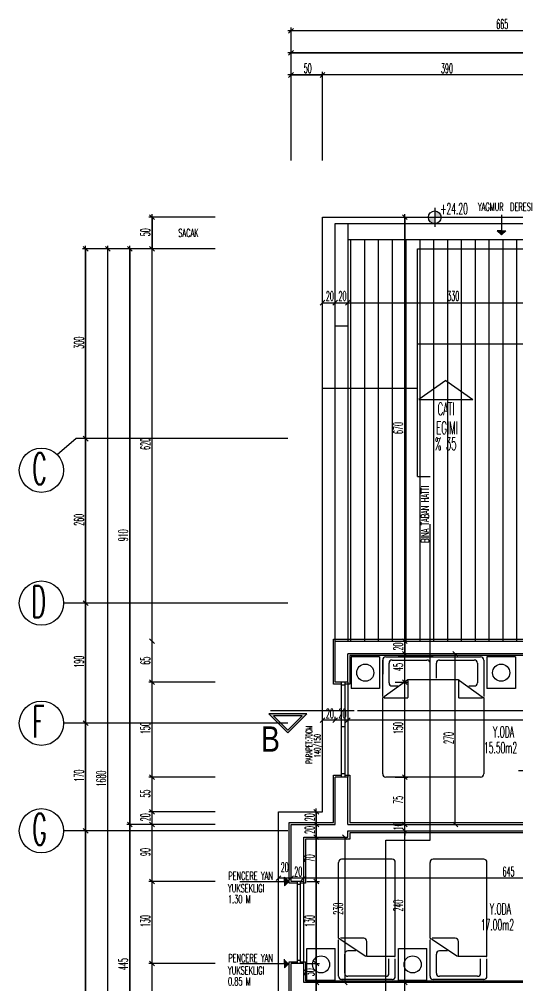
# Model space of a CAD drawing. Extents: x 78 to 306, y -397 to 18.
# Drawn here: x 276.7341 to 276.8919, y -396.6605 to -396.355 of the extents above; entities that cross this region are included whole.
import ezdxf

# ---------------------------------------------------------------- set-up
doc = ezdxf.new("R2010")
doc.units = 0
doc.header["$LTSCALE"] = 0.5
doc.header["$MEASUREMENT"] = 0
for name, pattern in [('DASHDOT2', [0.5, 0.25, -0.125, 0, -0.125]), ('DASHED', [0.75, 0.5, -0.25]), ('DOT2', [0.125, 0, -0.125])]:
    doc.linetypes.add(name, pattern=pattern)
doc.layers.get('0').update_dxf_attribs({"linetype": 'CONTINUOUS'})
for name, color, linetype in [('AKS', 5, 'DASHDOT2'), ('DUVAR', 6, 'CONTINUOUS'), ('IZDUSUM', 2, 'DOT2'), ('KAPI', 1, 'CONTINUOUS'), ('KOLON', 4, 'CONTINUOUS'), ('MERDIVEN', 3, 'CONTINUOUS'), ('OLCU', 31, 'CONTINUOUS'), ('SIVA', 7, 'CONTINUOUS'), ('TARAMA', 8, 'CONTINUOUS'), ('TEFRIS', 11, 'CONTINUOUS')]:
    doc.layers.add(name, color=color, linetype=linetype)
doc.styles.add('ICMEKAN', font='romans.shx', dxfattribs={"width": 0.55, "height": 0.2})
doc.styles.add('MİMARİ YAZI', font='arial.ttf')
doc.styles.add('OLCU', font='romans.shx', dxfattribs={"width": 0.6, "height": 0.125})
doc.styles.add('OLCUIC', font='ROMANS.SHX', dxfattribs={"width": 0.4, "height": 0.15})

msp = doc.modelspace()

# ---------------------------------------------------------------- hatches: boundary and pattern name
at = {"layer": 'KAPI', "ltscale": 1.4}
for points in [[(276.88812, -396.42182), (276.88677, -396.42182), (276.88541, -396.42182), (276.88677, -396.42315)], [(276.81811, -396.62892), (276.81811, -396.62756), (276.81811, -396.6262), (276.81944, -396.62756)], [(276.81811, -396.65492), (276.81811, -396.65356), (276.81811, -396.6522), (276.81944, -396.65356)]]:
    msp.add_hatch(color=256, dxfattribs=at).paths.add_polyline_path(points)
at = {"layer": 'KAPI'}
h = msp.add_hatch(color=256, dxfattribs=at)
h.paths.add_polyline_path([(276.82514, -396.57456), (276.81314, -396.57456), (276.81914, -396.58056)])
h.paths.add_polyline_path([(276.8237, -396.57516), (276.81914, -396.57971), (276.81459, -396.57516)], flags=16)
at = {"layer": 'MERDIVEN'}
h = msp.add_hatch(color=256, dxfattribs=at)
h.paths.add_polyline_path([(276.86564, -396.41556), (276.86564, -396.41756), (276.86764, -396.41756, 0.414214)])
h.paths.add_polyline_path([(276.86564, -396.41956), (276.86564, -396.41756), (276.86364, -396.41756, 0.414214)])

# ---------------------------------------------------------------- linework, layer by layer
at = {"color": 0, "linetype": 'ByBlock'}
for p, q in [((276.82089, -396.35781), (276.81939, -396.35931)), ((276.82089, -396.36481), (276.81939, -396.36631)), ((276.82089, -396.37181), (276.81939, -396.37331)), ((276.82939, -396.37331), (276.83089, -396.37181)), ((276.83089, -396.37181), (276.82939, -396.37331)), ((276.77689, -396.41831), (276.77539, -396.41681)), ((276.85689, -396.41831), (276.85539, -396.41681)), ((276.75589, -396.42831), (276.75439, -396.42681)), ((276.76289, -396.42831), (276.76139, -396.42681)), ((276.76989, -396.42831), (276.76839, -396.42681)), ((276.77689, -396.42831), (276.77539, -396.42681)), ((276.77539, -396.42681), (276.77689, -396.42831)), ((276.83089, -396.44381), (276.82939, -396.44531)), ((276.83489, -396.44381), (276.83339, -396.44531)), ((276.83339, -396.44531), (276.83489, -396.44381)), ((276.83889, -396.44381), (276.83739, -396.44531)), ((276.83739, -396.44531), (276.83889, -396.44381)), ((276.75589, -396.48831), (276.75439, -396.48681)), ((276.75439, -396.48681), (276.75589, -396.48831)), ((276.75589, -396.54031), (276.75439, -396.53881)), ((276.75439, -396.53881), (276.75589, -396.54031)), ((276.77539, -396.55081), (276.77689, -396.55231)), ((276.77689, -396.55231), (276.77539, -396.55081)), ((276.85689, -396.55231), (276.85539, -396.55081)), ((276.85539, -396.55081), (276.85689, -396.55231)), ((276.85689, -396.55631), (276.85539, -396.55481)), ((276.85539, -396.55481), (276.85689, -396.55631)), ((276.87289, -396.55631), (276.87139, -396.55481)), ((276.77539, -396.56381), (276.77689, -396.56531)), ((276.77689, -396.56531), (276.77539, -396.56381)), ((276.85539, -396.56381), (276.85689, -396.56531)), ((276.85689, -396.56531), (276.85539, -396.56381)), ((276.75589, -396.57831), (276.75439, -396.57681)), ((276.75439, -396.57681), (276.75589, -396.57831)), ((276.83089, -396.57581), (276.82939, -396.57731)), ((276.83339, -396.57731), (276.83489, -396.57581)), ((276.83489, -396.57581), (276.83339, -396.57731)), ((276.83739, -396.57731), (276.83889, -396.57581)), ((276.83889, -396.57581), (276.83739, -396.57731)), ((276.77539, -396.59381), (276.77689, -396.59531)), ((276.77689, -396.59531), (276.77539, -396.59381)), ((276.85539, -396.59381), (276.85689, -396.59531)), ((276.85689, -396.59531), (276.85539, -396.59381)), ((276.77539, -396.60481), (276.77689, -396.60631)), ((276.77689, -396.60631), (276.77539, -396.60481)), ((276.82889, -396.60631), (276.82739, -396.60481)), ((276.76989, -396.61031), (276.76839, -396.60881)), ((276.76839, -396.60881), (276.76989, -396.61031)), ((276.77539, -396.60881), (276.77689, -396.61031)), ((276.77689, -396.61031), (276.77539, -396.60881)), ((276.82889, -396.61031), (276.82739, -396.60881)), ((276.82739, -396.60881), (276.82889, -396.61031)), ((276.85539, -396.60881), (276.85689, -396.61031)), ((276.85539, -396.60881), (276.85689, -396.61031)), ((276.87139, -396.60881), (276.87289, -396.61031)), ((276.75589, -396.61231), (276.75439, -396.61081)), ((276.75439, -396.61081), (276.75589, -396.61231)), ((276.85689, -396.61231), (276.85539, -396.61081)), ((276.85689, -396.61231), (276.85539, -396.61081)), ((276.82889, -396.61431), (276.82739, -396.61281)), ((276.82739, -396.61281), (276.82889, -396.61431)), ((276.83789, -396.61431), (276.83639, -396.61281)), ((276.77539, -396.62681), (276.77689, -396.62831)), ((276.77689, -396.62831), (276.77539, -396.62681)), ((276.81689, -396.62581), (276.81539, -396.62731)), ((276.81939, -396.62731), (276.82089, -396.62581)), ((276.82089, -396.62581), (276.81939, -396.62731)), ((276.82339, -396.62731), (276.82489, -396.62581)), ((276.82489, -396.62581), (276.82339, -396.62731)), ((276.82889, -396.62831), (276.82739, -396.62681)), ((276.82739, -396.62681), (276.82889, -396.62831)), ((276.77539, -396.65281), (276.77689, -396.65431)), ((276.77689, -396.65431), (276.77539, -396.65281)), ((276.82889, -396.65431), (276.82739, -396.65281)), ((276.82739, -396.65281), (276.82889, -396.65431)), ((276.82889, -396.66031), (276.82739, -396.65881)), ((276.82739, -396.65881), (276.82889, -396.66031)), ((276.83639, -396.65881), (276.83789, -396.66031)), ((276.85539, -396.65881), (276.85689, -396.66031)), ((276.85689, -396.66031), (276.85539, -396.65881))]:
    msp.add_line(p, q, dxfattribs=at)
at = {"layer": 'AKS'}
for p, q in [((276.75214, -396.48756), (276.74614, -396.49266)), ((277.04414, -396.48756), (276.75214, -396.48756)), ((277.04414, -396.53956), (276.74814, -396.53956)), ((277.04414, -396.57756), (276.74814, -396.57756)), ((277.04414, -396.61156), (276.74814, -396.61156))]:
    msp.add_line(p, q, dxfattribs=at)
at = {"layer": 'DUVAR'}
for p, q in [((276.83414, -396.55156), (276.83414, -396.41956)), ((276.83814, -396.41956), (276.83814, -396.55156)), ((276.83414, -396.45185), (276.83814, -396.45185)), ((276.83414, -396.56456), (276.83414, -396.55156)), ((276.83414, -396.55156), (276.94814, -396.55156)), ((276.95014, -396.55556), (276.83814, -396.55556)), ((276.83814, -396.56456), (276.83814, -396.55556)), ((276.83814, -396.56456), (276.83414, -396.56456)), ((276.83414, -396.60956), (276.83414, -396.59456)), ((276.83814, -396.59456), (276.83414, -396.59456)), ((276.83814, -396.60956), (276.83814, -396.59456)), ((276.82014, -396.60956), (276.83414, -396.60956)), ((276.82014, -396.62756), (276.82014, -396.60956)), ((276.83814, -396.60956), (276.94114, -396.60956)), ((276.83814, -396.61156), (276.94114, -396.61156)), ((276.83814, -396.61356), (276.83814, -396.61156)), ((276.82414, -396.61356), (276.83814, -396.61356)), ((276.82414, -396.62756), (276.82414, -396.61356)), ((276.82414, -396.62756), (276.82014, -396.62756)), ((276.82014, -396.66356), (276.82014, -396.65356)), ((276.82414, -396.65356), (276.82014, -396.65356)), ((276.82414, -396.65956), (276.82414, -396.65356)), ((276.95314, -396.65956), (276.82414, -396.65956))]:
    msp.add_line(p, q, dxfattribs=at)
at = {"layer": 'IZDUSUM', "ltscale": 0.6}
for p, q in [((276.86014, -396.45756), (276.86014, -396.42756)), ((276.86014, -396.42756), (276.90814, -396.42756)), ((276.86014, -396.45756), (276.96714, -396.45756)), ((276.86014, -396.49956), (276.86014, -396.45756)), ((276.83014, -396.47156), (276.86014, -396.47156)), ((276.86014, -396.49956), (276.86414, -396.49956)), ((276.86414, -396.61456), (276.86414, -396.49956)), ((276.99214, -396.59256), (276.83014, -396.59256)), ((276.85014, -396.69756), (276.85014, -396.61456)), ((276.85014, -396.61456), (276.86414, -396.61456))]:
    msp.add_line(p, q, dxfattribs=at)
at = {"layer": 'KAPI'}
for p, q in [((276.88677, -396.41682), (276.88677, -396.42182)), ((276.83814, -396.42456), (276.90414, -396.42456)), ((276.83614, -396.59456), (276.83614, -396.56456)), ((276.83714, -396.56556), (276.83614, -396.56556)), ((276.83714, -396.56456), (276.83714, -396.59456)), ((276.83814, -396.56456), (276.83814, -396.59456)), ((276.82514, -396.57456), (276.81314, -396.57456)), ((276.81914, -396.58056), (276.81314, -396.57456)), ((276.8237, -396.57516), (276.81459, -396.57516)), ((276.81914, -396.57971), (276.81459, -396.57516)), ((276.81914, -396.58056), (276.82514, -396.57456)), ((276.81914, -396.57971), (276.8237, -396.57516)), ((276.83614, -396.57856), (276.83714, -396.57856)), ((276.83714, -396.59356), (276.83614, -396.59356)), ((276.82214, -396.65356), (276.82214, -396.62756)), ((276.82314, -396.62856), (276.82214, -396.62856)), ((276.82314, -396.65356), (276.82314, -396.62756)), ((276.82414, -396.65356), (276.82414, -396.62756)), ((276.82314, -396.65256), (276.82214, -396.65256))]:
    msp.add_line(p, q, dxfattribs=at)
at = {"layer": 'KAPI', "ltscale": 1.4}
for p, q in [((276.88677, -396.42182), (276.88541, -396.42182)), ((276.88677, -396.42315), (276.88541, -396.42182)), ((276.88677, -396.42182), (276.88812, -396.42182)), ((276.88677, -396.42315), (276.88812, -396.42182)), ((276.81811, -396.62756), (276.81811, -396.6262)), ((276.81944, -396.62756), (276.81811, -396.6262)), ((276.8039, -396.62756), (276.81811, -396.62756)), ((276.81811, -396.62756), (276.81811, -396.62892)), ((276.81944, -396.62756), (276.81811, -396.62892)), ((276.8039, -396.65356), (276.81811, -396.65356)), ((276.81811, -396.65356), (276.81811, -396.6522)), ((276.81811, -396.65356), (276.81811, -396.65492)), ((276.81944, -396.65356), (276.81811, -396.65492))]:
    msp.add_line(p, q, dxfattribs=at)
at = {"layer": 'KAPI', "linetype": 'DASHED', "ltscale": 0.4}
msp.add_line((276.84114, -396.57356), (277.26014, -396.57356), dxfattribs=at)
at = {"layer": 'KOLON', "linetype": 'DASHED', "ltscale": 0.4}
msp.add_line((276.81362, -396.57356), (276.84014, -396.57356), dxfattribs=at)
at = {"layer": 'MERDIVEN'}
for p, q in [((276.86564, -396.41456), (276.86564, -396.42056)), ((276.86564, -396.41456), (276.86564, -396.42056)), ((276.83014, -396.41756), (276.90814, -396.41756)), ((276.83014, -396.60556), (276.83014, -396.41756)), ((276.86264, -396.41756), (276.87564, -396.41756)), ((276.86264, -396.41756), (276.87564, -396.41756)), ((276.83414, -396.41956), (276.90414, -396.41956)), ((276.86914, -396.46916), (276.86064, -396.47516)), ((276.86914, -396.46916), (276.87764, -396.47516)), ((276.86064, -396.47516), (276.87764, -396.47516)), ((276.81614, -396.60556), (276.83014, -396.60556)), ((276.81614, -396.70256), (276.81614, -396.60556))]:
    msp.add_line(p, q, dxfattribs=at)
msp.add_circle((276.86564, -396.41756), 0.002, dxfattribs=at)
msp.add_circle((276.86564, -396.41756), 0.002, dxfattribs=at)
at = {"layer": 'OLCU', "ltscale": 1.4}
for p, q in [((276.82014, -396.39956), (276.82014, -396.35756)), ((277.04414, -396.35856), (276.81914, -396.35856)), ((276.95314, -396.35856), (276.82014, -396.35856)), ((277.04414, -396.36556), (276.81914, -396.36556)), ((276.82014, -396.36556), (277.26814, -396.36556)), ((277.04414, -396.37256), (276.81914, -396.37256)), ((276.82014, -396.37256), (276.83014, -396.37256)), ((276.83014, -396.39956), (276.83014, -396.37156)), ((276.90814, -396.37256), (276.83014, -396.37256)), ((276.79614, -396.41756), (276.77514, -396.41756)), ((276.77614, -396.76856), (276.77614, -396.41656)), ((276.77614, -396.41756), (276.77614, -396.42756)), ((276.85614, -396.66456), (276.85614, -396.41656)), ((276.85614, -396.41756), (276.85614, -396.55156)), ((276.79614, -396.42756), (276.75414, -396.42756)), ((276.75514, -396.76456), (276.75514, -396.42656)), ((276.75514, -396.42756), (276.75514, -396.48756)), ((276.76214, -396.76456), (276.76214, -396.42656)), ((276.76214, -396.76356), (276.76214, -396.42756)), ((276.76914, -396.76456), (276.76914, -396.42656)), ((276.76914, -396.42756), (276.76914, -396.60956)), ((276.77614, -396.55156), (276.77614, -396.42756)), ((276.83014, -396.44456), (276.83414, -396.44456)), ((276.83414, -396.44456), (276.83814, -396.44456)), ((276.83814, -396.44456), (276.90414, -396.44456)), ((276.75514, -396.48756), (276.75514, -396.53956)), ((276.75514, -396.53956), (276.75514, -396.57756)), ((276.77614, -396.56456), (276.77614, -396.55156)), ((276.85614, -396.55156), (276.85614, -396.55556)), ((276.85614, -396.56456), (276.85614, -396.55556)), ((276.87214, -396.60956), (276.87214, -396.55556)), ((276.79614, -396.56456), (276.77514, -396.56456)), ((276.77614, -396.59456), (276.77614, -396.56456)), ((276.85314, -396.56456), (276.85714, -396.56456)), ((276.85614, -396.59456), (276.85614, -396.56456)), ((276.75514, -396.57756), (276.75514, -396.61156)), ((276.83414, -396.57656), (276.83014, -396.57656)), ((276.83414, -396.57656), (276.83414, -396.57556)), ((276.83814, -396.57656), (276.83414, -396.57656)), ((276.95014, -396.57656), (276.83814, -396.57656)), ((276.79614, -396.59456), (276.77514, -396.59456)), ((276.77614, -396.60556), (276.77614, -396.59456)), ((276.85314, -396.59456), (276.85714, -396.59456)), ((276.85614, -396.60956), (276.85614, -396.59456)), ((276.79614, -396.60556), (276.77514, -396.60556)), ((276.77614, -396.60956), (276.77614, -396.60556)), ((276.82814, -396.66456), (276.82814, -396.60456)), ((276.82814, -396.60556), (276.82814, -396.60956)), ((276.85614, -396.60956), (276.85614, -396.60806)), ((276.75514, -396.61156), (276.75514, -396.76356)), ((276.79614, -396.60956), (276.76814, -396.60956)), ((276.76914, -396.60956), (276.76914, -396.69856)), ((276.77614, -396.62756), (276.77614, -396.60956)), ((276.82814, -396.60956), (276.82814, -396.61356)), ((276.85614, -396.61156), (276.85614, -396.61306)), ((276.85614, -396.65956), (276.85614, -396.61156)), ((276.82814, -396.61356), (276.82814, -396.62756)), ((276.83714, -396.61356), (276.83714, -396.65956)), ((276.82014, -396.62656), (276.81614, -396.62656)), ((276.82414, -396.62656), (276.82014, -396.62656)), ((276.95314, -396.62656), (276.82414, -396.62656)), ((276.79614, -396.62756), (276.77514, -396.62756)), ((276.77614, -396.65356), (276.77614, -396.62756)), ((276.82514, -396.62756), (276.82914, -396.62756)), ((276.82814, -396.62756), (276.82814, -396.65356)), ((276.79614, -396.65356), (276.77514, -396.65356)), ((276.77614, -396.69856), (276.77614, -396.65356)), ((276.82514, -396.65356), (276.82914, -396.65356)), ((276.82814, -396.65356), (276.82814, -396.65956)), ((276.82814, -396.65956), (276.82814, -396.66356)), ((276.85614, -396.66356), (276.85614, -396.65956))]:
    msp.add_line(p, q, dxfattribs=at)
at = {"layer": 'SIVA', "ltscale": 1.4}
for p, q in [((276.83354, -396.56516), (276.83354, -396.55096)), ((276.83354, -396.55096), (276.94754, -396.55096)), ((276.94954, -396.55616), (276.83874, -396.55616)), ((276.83874, -396.55616), (276.83874, -396.56516)), ((276.83614, -396.56516), (276.83354, -396.56516)), ((276.83874, -396.56516), (276.83714, -396.56516)), ((276.83354, -396.60896), (276.83354, -396.59396)), ((276.83354, -396.59396), (276.83614, -396.59396)), ((276.83714, -396.59396), (276.83874, -396.59396)), ((276.83874, -396.59396), (276.83874, -396.60896)), ((276.81954, -396.62816), (276.81954, -396.60896)), ((276.81954, -396.60896), (276.83354, -396.60896)), ((276.83874, -396.60896), (276.94114, -396.60896)), ((276.83874, -396.61416), (276.82474, -396.61416)), ((276.82474, -396.61416), (276.82474, -396.62816)), ((276.94054, -396.61216), (276.83874, -396.61216)), ((276.83874, -396.61216), (276.83874, -396.61416)), ((276.82214, -396.62816), (276.81954, -396.62816)), ((276.82474, -396.62816), (276.82314, -396.62816)), ((276.81954, -396.66416), (276.81954, -396.65296)), ((276.81954, -396.65296), (276.82214, -396.65296)), ((276.82314, -396.65296), (276.82474, -396.65296)), ((276.82474, -396.65296), (276.82474, -396.65896)), ((276.82474, -396.65896), (276.95254, -396.65896))]:
    msp.add_line(p, q, dxfattribs=at)
at = {"layer": 'TARAMA', "ltscale": 1.4}
for p, q in [((276.83911, -396.55156), (276.83911, -396.42456)), ((276.84348, -396.55156), (276.84348, -396.42456)), ((276.84786, -396.55156), (276.84786, -396.42456)), ((276.85223, -396.55156), (276.85223, -396.42456)), ((276.85661, -396.55156), (276.85661, -396.42456)), ((276.86098, -396.55156), (276.86098, -396.42456)), ((276.86536, -396.55156), (276.86536, -396.42456)), ((276.86973, -396.55156), (276.86973, -396.42456)), ((276.87411, -396.55156), (276.87411, -396.42456)), ((276.87848, -396.55156), (276.87848, -396.42456)), ((276.88286, -396.55156), (276.88286, -396.42456)), ((276.88723, -396.55156), (276.88723, -396.42456)), ((276.89161, -396.55156), (276.89161, -396.42456))]:
    msp.add_line(p, q, dxfattribs=at)
at = {"layer": 'TEFRIS'}
for p, q in [((276.83914, -396.55656), (276.83914, -396.56656)), ((276.84814, -396.55656), (276.83914, -396.55656)), ((276.84814, -396.55656), (276.84814, -396.56656)), ((276.85015, -396.55656), (276.88015, -396.55656)), ((276.86515, -396.55656), (276.85407, -396.55656)), ((276.89114, -396.55656), (276.88214, -396.55656)), ((276.88214, -396.55656), (276.88214, -396.56656)), ((276.89114, -396.55656), (276.89114, -396.56656)), ((276.84915, -396.55756), (276.84915, -396.56206)), ((276.84915, -396.56906), (276.84915, -396.55756)), ((276.85115, -396.56476), (276.85115, -396.55856)), ((276.85215, -396.55756), (276.86315, -396.55756)), ((276.86415, -396.56326), (276.86415, -396.55856)), ((276.86615, -396.56326), (276.86615, -396.55856)), ((276.86715, -396.55756), (276.87815, -396.55756)), ((276.87915, -396.55856), (276.87915, -396.56476)), ((276.88115, -396.55756), (276.88115, -396.56906)), ((276.85683, -396.56399), (276.84965, -396.5692)), ((276.85215, -396.56576), (276.85389, -396.56576)), ((276.85715, -396.56376), (276.85704, -396.56397)), ((276.85715, -396.56376), (276.87315, -396.56376)), ((276.85715, -396.56415), (276.85715, -396.56936)), ((276.87315, -396.56376), (276.87326, -396.56397)), ((276.87315, -396.56415), (276.87315, -396.56936)), ((276.87347, -396.56399), (276.88065, -396.5692)), ((276.87641, -396.56576), (276.87815, -396.56576)), ((276.84814, -396.56656), (276.83914, -396.56656)), ((276.89114, -396.56656), (276.88214, -396.56656)), ((276.84915, -396.59356), (276.84915, -396.56942)), ((276.84958, -396.56942), (276.84915, -396.56942)), ((276.84977, -396.56956), (276.85695, -396.56956)), ((276.87335, -396.56956), (276.88053, -396.56956)), ((276.88072, -396.56942), (276.88115, -396.56942)), ((276.88115, -396.56942), (276.88115, -396.59356)), ((276.88015, -396.59456), (276.85015, -396.59456)), ((276.85214, -396.62056), (276.83614, -396.62056)), ((276.88114, -396.62056), (276.86514, -396.62056)), ((276.83514, -396.6455), (276.83514, -396.62156)), ((276.85314, -396.65116), (276.85314, -396.62156)), ((276.86414, -396.6455), (276.86414, -396.62156)), ((276.88214, -396.65116), (276.88214, -396.62156)), ((276.84314, -396.64556), (276.8358, -396.64556)), ((276.87214, -396.64556), (276.8648, -396.64556)), ((276.83514, -396.65756), (276.83514, -396.64606)), ((276.83561, -396.6457), (276.83534, -396.6457)), ((276.84383, -396.65135), (276.83569, -396.64593)), ((276.84414, -396.65119), (276.84414, -396.64656)), ((276.86414, -396.65756), (276.86414, -396.64606)), ((276.86461, -396.6457), (276.86434, -396.6457)), ((276.87283, -396.65135), (276.86469, -396.64593)), ((276.87314, -396.65119), (276.87314, -396.64656)), ((276.82514, -396.64881), (276.83414, -396.64881)), ((276.82514, -396.65881), (276.82514, -396.64881)), ((276.83414, -396.65881), (276.83414, -396.64881)), ((276.83714, -396.65656), (276.83714, -396.65056)), ((276.83714, -396.65656), (276.83714, -396.65056)), ((276.84064, -396.64956), (276.83814, -396.64956)), ((276.84014, -396.64956), (276.83864, -396.64956)), ((276.85294, -396.65136), (276.84404, -396.65136)), ((276.85414, -396.64881), (276.86314, -396.64881)), ((276.85414, -396.65881), (276.85414, -396.64881)), ((276.86314, -396.65881), (276.86314, -396.64881)), ((276.86614, -396.65656), (276.86614, -396.65056)), ((276.86614, -396.65656), (276.86614, -396.65056)), ((276.86964, -396.64956), (276.86714, -396.64956)), ((276.86914, -396.64956), (276.86764, -396.64956)), ((276.88194, -396.65136), (276.87304, -396.65136)), ((276.85114, -396.65656), (276.85114, -396.65206)), ((276.85314, -396.65756), (276.85314, -396.65206)), ((276.88014, -396.65656), (276.88014, -396.65206)), ((276.88214, -396.65756), (276.88214, -396.65206)), ((276.85014, -396.65756), (276.83814, -396.65756)), ((276.85014, -396.65756), (276.83814, -396.65756)), ((276.87914, -396.65756), (276.86714, -396.65756)), ((276.87914, -396.65756), (276.86714, -396.65756)), ((276.82514, -396.65881), (276.83414, -396.65881)), ((276.85214, -396.65856), (276.83614, -396.65856)), ((276.85414, -396.65881), (276.86314, -396.65881)), ((276.88114, -396.65856), (276.86514, -396.65856))]:
    msp.add_line(p, q, dxfattribs=at)
for centre, radius in [((276.74114, -396.49756), 0.007), ((276.74114, -396.53956), 0.007), ((276.84364, -396.56156), 0.0027), ((276.88664, -396.56156), 0.0027), ((276.74114, -396.57756), 0.007), ((276.74114, -396.61156), 0.007), ((276.82964, -396.65381), 0.0027), ((276.85864, -396.65381), 0.0027)]:
    msp.add_circle(centre, radius, dxfattribs=at)
for centre, radius, start, end in [((276.85015, -396.55756), 0.001, 90, 180), ((276.88015, -396.55756), 0.001, 0, 90), ((276.85215, -396.55856), 0.001, 90, 180), ((276.86315, -396.55856), 0.001, 0, 90), ((276.86715, -396.55856), 0.001, 90, 180), ((276.87815, -396.55856), 0.001, 0, 90), ((276.85215, -396.56476), 0.001, 180, 270), ((276.85695, -396.56415), 0.0002, 0, 125.9421), ((276.87335, -396.56415), 0.0002, 54.0579, 180), ((276.87815, -396.56476), 0.001, 270, 0), ((276.84977, -396.56936), 0.0002, 125.9421, 270), ((276.88053, -396.56936), 0.0002, 270, 54.0579), ((276.85695, -396.56936), 0.0002, 270, 0), ((276.87335, -396.56936), 0.0002, 180, 270), ((276.85015, -396.59356), 0.001, 180, 270), ((276.88015, -396.59356), 0.001, 270, 0), ((276.83614, -396.62156), 0.001, 90, 180), ((276.85214, -396.62156), 0.001, 0, 90), ((276.86514, -396.62156), 0.001, 90, 180), ((276.88114, -396.62156), 0.001, 0, 90), ((276.83534, -396.6455), 0.0002, 180, 270), ((276.84314, -396.64656), 0.001, 0, 90), ((276.86434, -396.6455), 0.0002, 180, 270), ((276.87214, -396.64656), 0.001, 0, 90), ((276.83814, -396.65056), 0.001, 90, 180), ((276.83814, -396.65056), 0.001, 90, 180), ((276.85294, -396.65116), 0.0002, 270, 0), ((276.86714, -396.65056), 0.001, 90, 180), ((276.86714, -396.65056), 0.001, 90, 180), ((276.88194, -396.65116), 0.0002, 270, 0), ((276.83614, -396.65756), 0.001, 180, 270), ((276.83814, -396.65656), 0.001, 180, 270), ((276.85014, -396.65656), 0.001, 270, 0), ((276.85214, -396.65756), 0.001, 270, 0), ((276.86514, -396.65756), 0.001, 180, 270), ((276.86714, -396.65656), 0.001, 180, 270), ((276.87914, -396.65656), 0.001, 270, 0), ((276.88114, -396.65756), 0.001, 270, 0)]:
    msp.add_arc(centre, radius, start, end, dxfattribs=at)

# ---------------------------------------------------------------- texts
at = {"layer": 'KAPI', "style": 'OLCU', "width": 0.5}
for s, rotation, p in [('YAGMUR  DERESI', 360, (276.87928, -396.41552)), ('BINA TABAN HATTI', 90, (276.8638, -396.52054)), ('PENCERE YAN', 0, (276.80029, -396.62707)), ('YUKSEKLIGI', 0, (276.8002, -396.63098)), ('1.30 M', 0, (276.8002, -396.63444)), ('PENCERE YAN', 0, (276.80029, -396.65307)), ('YUKSEKLIGI', 0, (276.8002, -396.65698)), ('0.85 M', 0, (276.8002, -396.66044))]:
    msp.add_text(s, height=0.0025, rotation=rotation, dxfattribs=at).set_placement(p)
at = {"layer": 'KAPI'}
for s, height, style, width, p in [('SACAK', 0.0025, 'OLCU', 0.5, (276.78447, -396.42376)), ('B', 0.008, 'MİMARİ YAZI', 0.8, (276.81066, -396.58653))]:
    msp.add_text(s, height=height, dxfattribs=dict(at, style=style, width=width)).set_placement(p)
at = {"layer": 'KAPI', "linetype": 'Continuous', "style": 'ICMEKAN', "width": 0.5}
for s, p in [('PARAPET:70CM', (276.82681, -396.59033)), ('140/150', (276.82949, -396.58839))]:
    msp.add_text(s, height=0.002, rotation=90, dxfattribs=at).set_placement(p)
at = {"layer": 'KOLON', "style": 'OLCU', "width": 0.5}
for s, p in [('C', (276.73828, -396.50208)), ('D', (276.73804, -396.54408)), ('F', (276.73828, -396.58208)), ('G', (276.73828, -396.61608))]:
    msp.add_text(s, height=0.01, dxfattribs=at).set_placement(p)
at = {"layer": 'MERDIVEN', "style": 'OLCU', "width": 0.5}
for s, height, p in [('+24.20', 0.0035, (276.8674, -396.41659)), ('CATI', 0.004, (276.86651, -396.48016)), ('EGIMI', 0.004, (276.86605, -396.48612)), ('%%% 35', 0.004, (276.86568, -396.49116))]:
    msp.add_text(s, height=height, dxfattribs=at).set_placement(p)
at = {"layer": 'MERDIVEN', "linetype": 'ByBlock', "style": 'OLCU', "width": 0.5}
for s, p in [('Y.ODA', (276.88406, -396.58203)), ('15.50m2', (276.88121, -396.58703)), ('Y.ODA', (276.88306, -396.63803)), ('17.00m2', (276.88021, -396.64303))]:
    msp.add_text(s, height=0.0035, dxfattribs=at).set_placement(p)
at = {"layer": 'OLCU', "style": 'OLCUIC', "width": 0.4}
for s, p in [('665', (276.8851, -396.35796)), ('50', (276.82417, -396.37196)), ('390', (276.8676, -396.37196)), ('20', (276.83117, -396.44396)), ('20', (276.83517, -396.44396)), ('330', (276.8696, -396.44396)), ('20', (276.83117, -396.57596)), ('20', (276.83517, -396.57596)), ('20', (276.8169, -396.62458)), ('20', (276.82117, -396.62596)), ('645', (276.8871, -396.62596))]:
    msp.add_text(s, height=0.003, dxfattribs=at).set_placement(p)
for s, p in [('50', (276.77554, -396.42353)), ('300', (276.75454, -396.4591)), ('670', (276.85554, -396.4861)), ('620', (276.77554, -396.4911)), ('260', (276.75454, -396.5151)), ('910', (276.76854, -396.51999)), ('20', (276.85554, -396.55453)), ('190', (276.75454, -396.55999)), ('65', (276.77554, -396.55903)), ('45', (276.85554, -396.56103)), ('150', (276.77554, -396.58099)), ('150', (276.85554, -396.58099)), ('270', (276.87154, -396.5841)), ('170', (276.75454, -396.59599)), ('1680', (276.76154, -396.59756)), ('55', (276.77554, -396.60103)), ('75', (276.85554, -396.60303)), ('20', (276.77554, -396.60853)), ('20', (276.82754, -396.60853)), ('20', (276.82754, -396.61253)), ('10', (276.85554, -396.61142)), ('90', (276.77554, -396.61953)), ('70', (276.82754, -396.62153)), ('230', (276.83654, -396.6381)), ('240', (276.85554, -396.6371)), ('130', (276.77554, -396.64199)), ('130', (276.82754, -396.64199)), ('445', (276.76854, -396.6556)), ('30', (276.82754, -396.65753))]:
    msp.add_text(s, height=0.003, rotation=90, dxfattribs=at).set_placement(p)

doc.saveas('drawing.dxf')
